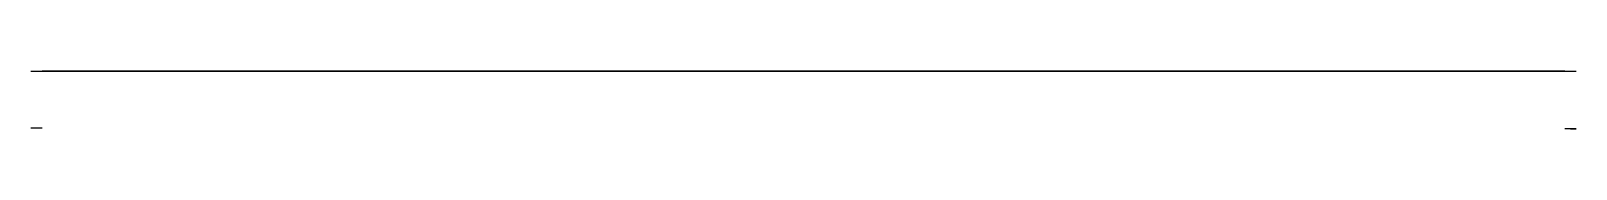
# Model space of a CAD drawing. Header units: millimetres. Extents: x -18178 to 96133, y -22425 to 61598.
# Drawn here: x 95183.3 to 95596.3, y -15.5 to 0 of the extents above; entities that cross this region are included whole.
import ezdxf

# ---------------------------------------------------------------- set-up
doc = ezdxf.new("R2010")
doc.units = ezdxf.units.MM

msp = doc.modelspace()

# ---------------------------------------------------------------- linework, layer by layer
at = {"extrusion": (0, 1, 0)}
for p, q in [((95183.26957, 0, 3706.55819), (95184.76957, 0, 3706.55819)), ((95183.26957, 0, 3714.55819), (95183.26957, 0, 3706.55819)), ((95184.76957, 0, 3706.55819), (95184.76957, 0, 3714.55819)), ((95205.26957, 0, 3569.05819), (95186.26957, 0, 3569.05819)), ((95186.26957, 0, 3716.05819), (95205.26957, 0, 3716.05819)), ((95186.26957, 0, 3567.55819), (95205.26957, 0, 3567.55819)), ((95205.26957, 0, 3717.55819), (95186.26957, 0, 3717.55819)), ((95206.76957, 0, 3714.55819), (95206.76957, 0, 3570.55819)), ((95208.26957, 0, 3570.55819), (95208.26957, 0, 3714.55819)), ((95209.76957, 0, 3685.00819), (95208.26957, 0, 3685.00819)), ((95208.26957, 0, 3685.00819), (95208.26957, 0, 3673.00819)), ((95208.26957, 0, 3662.55819), (95208.26957, 0, 3662.45819)), ((95208.26957, 0, 3652.55819), (95208.26957, 0, 3652.45819)), ((95208.26957, 0, 3632.55819), (95208.26957, 0, 3632.45819)), ((95208.26957, 0, 3642.55819), (95208.26957, 0, 3642.45819)), ((95209.76957, 0, 3599.90819), (95208.26957, 0, 3599.90819)), ((95208.26957, 0, 3599.90819), (95208.26957, 0, 3611.90819)), ((95209.76957, 0, 3673.00819), (95209.76957, 0, 3685.00819)), ((95209.76957, 0, 3662.55819), (95209.76957, 0, 3662.45819)), ((95209.76957, 0, 3652.55819), (95209.76957, 0, 3652.45819)), ((95209.76957, 0, 3642.55819), (95209.76957, 0, 3642.45819)), ((95209.76957, 0, 3632.55819), (95209.76957, 0, 3632.45819)), ((95209.76957, 0, 3611.90819), (95209.76957, 0, 3599.90819)), ((95568.26957, 0, 3671.50819), (95211.26957, 0, 3671.50819)), ((95211.26957, 0, 3670.00819), (95568.26957, 0, 3670.00819)), ((95568.26957, 0, 3613.40819), (95211.26957, 0, 3613.40819)), ((95211.26957, 0, 3614.90819), (95568.26957, 0, 3614.90819)), ((95566.31957, 0, 3666.00819), (95213.21957, 0, 3666.00819)), ((95213.21957, 0, 3659.00819), (95566.31957, 0, 3659.00819)), ((95213.21957, 0, 3649.00819), (95566.31957, 0, 3649.00819)), ((95566.31957, 0, 3656.00819), (95213.21957, 0, 3656.00819)), ((95213.21957, 0, 3639.00819), (95566.31957, 0, 3639.00819)), ((95566.31957, 0, 3646.00819), (95213.21957, 0, 3646.00819)), ((95566.31957, 0, 3636.00819), (95213.21957, 0, 3636.00819)), ((95213.21957, 0, 3629.00819), (95566.31957, 0, 3629.00819)), ((95566.31957, 0, 3667.50819), (95213.21957, 0, 3667.50819)), ((95213.21957, 0, 3657.50819), (95566.31957, 0, 3657.50819)), ((95566.31957, 0, 3657.50819), (95213.21957, 0, 3657.50819)), ((95213.21957, 0, 3647.50819), (95566.31957, 0, 3647.50819)), ((95566.31957, 0, 3637.50819), (95213.21957, 0, 3637.50819)), ((95213.21957, 0, 3627.50819), (95566.31957, 0, 3627.50819)), ((95213.21957, 0, 3637.50819), (95566.31957, 0, 3637.50819)), ((95566.31957, 0, 3647.50819), (95213.21957, 0, 3647.50819)), ((95569.76957, 0, 3685.00819), (95569.76957, 0, 3673.00819)), ((95571.26957, 0, 3685.00819), (95569.76957, 0, 3685.00819)), ((95569.76957, 0, 3662.45819), (95569.76957, 0, 3662.55819)), ((95569.76957, 0, 3652.45819), (95569.76957, 0, 3652.55819)), ((95569.76957, 0, 3642.45819), (95569.76957, 0, 3642.55819)), ((95569.76957, 0, 3632.45819), (95569.76957, 0, 3632.55819)), ((95569.76957, 0, 3599.90819), (95569.76957, 0, 3611.90819)), ((95571.26957, 0, 3599.90819), (95569.76957, 0, 3599.90819)), ((95571.26957, 0, 3714.55819), (95571.26957, 0, 3570.55819)), ((95571.26957, 0, 3673.00819), (95571.26957, 0, 3685.00819)), ((95571.26957, 0, 3662.45819), (95571.26957, 0, 3662.55819)), ((95571.26957, 0, 3652.45819), (95571.26957, 0, 3652.55819)), ((95571.26957, 0, 3632.45819), (95571.26957, 0, 3632.55819)), ((95571.26957, 0, 3642.45819), (95571.26957, 0, 3642.55819)), ((95571.26957, 0, 3611.90819), (95571.26957, 0, 3599.90819)), ((95572.76957, 0, 3570.55819), (95572.76957, 0, 3714.55819)), ((95574.26957, 0, 3716.05819), (95593.26957, 0, 3716.05819)), ((95593.26957, 0, 3569.05819), (95574.26957, 0, 3569.05819)), ((95593.26957, 0, 3717.55819), (95574.26957, 0, 3717.55819)), ((95574.26957, 0, 3567.55819), (95593.26957, 0, 3567.55819)), ((95594.76957, 0, 3714.55819), (95594.76957, 0, 3706.55819)), ((95594.76957, 0, 3706.55819), (95596.26957, 0, 3706.55819)), ((95596.26957, 0, 3706.55819), (95596.26957, 0, 3714.55819)), ((95208.26957, 0, 3622.55819), (95208.26957, 0, 3622.45819)), ((95209.76957, 0, 3622.55819), (95209.76957, 0, 3622.45819)), ((95566.31957, 0, 3626.00819), (95213.21957, 0, 3626.00819)), ((95213.21957, 0, 3619.00819), (95566.31957, 0, 3619.00819)), ((95566.31957, 0, 3627.50819), (95213.21957, 0, 3627.50819)), ((95213.21957, 0, 3617.50819), (95566.31957, 0, 3617.50819)), ((95213.21957, 0, 3627.50819), (95566.31957, 0, 3627.50819)), ((95569.76957, 0, 3622.45819), (95569.76957, 0, 3622.55819)), ((95571.26957, 0, 3622.45819), (95571.26957, 0, 3622.55819)), ((95184.76957, -15.31801, 3578.55819), (95183.26957, -15.31801, 3578.55819)), ((95183.26957, -15.31801, 3578.55819), (95183.26957, -15.31801, 3570.55819)), ((95184.76957, -15.31801, 3570.55819), (95184.76957, -15.31801, 3578.55819)), ((95594.76957, -15.534, 3578.55819), (95594.76957, -15.534, 3570.55819)), ((95596.26957, -15.534, 3578.55819), (95594.76957, -15.534, 3578.55819)), ((95594.76957, -15.534, 3570.55819), (95594.76957, -15.534, 3578.55819)), ((95594.76957, -15.534, 3578.55819), (95596.26957, -15.534, 3578.55819)), ((95596.26957, -15.534, 3570.55819), (95596.26957, -15.534, 3578.55819)), ((95596.26957, -15.534, 3578.55819), (95596.26957, -15.534, 3570.55819))]:
    msp.add_line(p, q, dxfattribs=at)
for centre, radius, start, end in [((-95186.26957, 3714.55819), 3, 0, 90), ((-95186.26957, 3714.55819), 1.5, 0, 90), ((-95205.26957, 3570.55819), 1.5, 180, 270), ((-95205.26957, 3714.55819), 1.5, 90, 180), ((-95205.26957, 3570.55819), 3, 180, 270), ((-95205.26957, 3714.55819), 3, 90, 180), ((-95211.26957, 3673.00819), 3, 270, 0), ((-95213.21957, 3662.55819), 4.95, 0, 90), ((-95213.21957, 3662.45819), 4.95, 270, 0), ((-95213.21957, 3652.55819), 4.95, 0, 90), ((-95213.21957, 3652.45819), 4.95, 270, 0), ((-95213.21957, 3632.55819), 4.95, 0, 90), ((-95213.21957, 3632.45819), 4.95, 270, 0), ((-95213.21957, 3642.45819), 4.95, 270, 0), ((-95213.21957, 3642.55819), 4.95, 0, 90), ((-95211.26957, 3611.90819), 3, 0, 90), ((-95211.26957, 3673.00819), 1.5, 270, 0), ((-95213.21957, 3662.55819), 3.45, 0, 90), ((-95213.21957, 3662.45819), 3.45, 270, 0), ((-95213.21957, 3652.45819), 3.45, 270, 0), ((-95213.21957, 3652.55819), 3.45, 0, 90), ((-95213.21957, 3642.45819), 3.45, 270, 0), ((-95213.21957, 3642.55819), 3.45, 0, 90), ((-95213.21957, 3632.55819), 3.45, 0, 90), ((-95213.21957, 3632.45819), 3.45, 270, 0), ((-95211.26957, 3611.90819), 1.5, 0, 90), ((-95566.31957, 3662.55819), 3.45, 90, 180), ((-95566.31957, 3662.45819), 3.45, 180, 270), ((-95566.31957, 3652.45819), 3.45, 180, 270), ((-95566.31957, 3652.55819), 3.45, 90, 180), ((-95566.31957, 3642.45819), 3.45, 180, 270), ((-95566.31957, 3642.55819), 3.45, 90, 180), ((-95566.31957, 3632.55819), 3.45, 90, 180), ((-95566.31957, 3632.45819), 3.45, 180, 270), ((-95566.31957, 3662.55819), 4.95, 90, 180), ((-95566.31957, 3662.45819), 4.95, 180, 270), ((-95566.31957, 3652.55819), 4.95, 90, 180), ((-95566.31957, 3652.45819), 4.95, 180, 270), ((-95566.31957, 3632.55819), 4.95, 90, 180), ((-95566.31957, 3632.45819), 4.95, 180, 270), ((-95566.31957, 3642.45819), 4.95, 180, 270), ((-95566.31957, 3642.55819), 4.95, 90, 180), ((-95568.26957, 3673.00819), 1.5, 180, 270), ((-95568.26957, 3673.00819), 3, 180, 270), ((-95568.26957, 3611.90819), 1.5, 90, 180), ((-95568.26957, 3611.90819), 3, 90, 180), ((-95574.26957, 3714.55819), 3, 0, 90), ((-95574.26957, 3570.55819), 3, 270, 0), ((-95574.26957, 3714.55819), 1.5, 0, 90), ((-95574.26957, 3570.55819), 1.5, 270, 360), ((-95593.26957, 3714.55819), 1.5, 90, 180), ((-95593.26957, 3714.55819), 3, 90, 180), ((-95213.21957, 3622.55819), 4.95, 0, 90), ((-95213.21957, 3622.45819), 4.95, 270, 0), ((-95213.21957, 3622.55819), 3.45, 0, 90), ((-95213.21957, 3622.45819), 3.45, 270, 0), ((-95566.31957, 3622.55819), 3.45, 90, 180), ((-95566.31957, 3622.45819), 3.45, 180, 270), ((-95566.31957, 3622.55819), 4.95, 90, 180), ((-95566.31957, 3622.45819), 4.95, 180, 270), ((-95186.26957, 3570.55819, -15.31801), 3, 270, 0), ((-95186.26957, 3570.55819, -15.31801), 1.5, 270, 360), ((-95593.26957, 3570.55819, -15.534), 1.5, 180, 270), ((-95593.26957, 3570.55819, -15.534), 3, 180, 270), ((-95593.26957, 3570.55819, -15.534), 1.5, 180, 270), ((-95593.26957, 3570.55819, -15.534), 3, 180, 270)]:
    msp.add_arc(centre, radius, start, end, dxfattribs=at)

doc.saveas('drawing.dxf')
